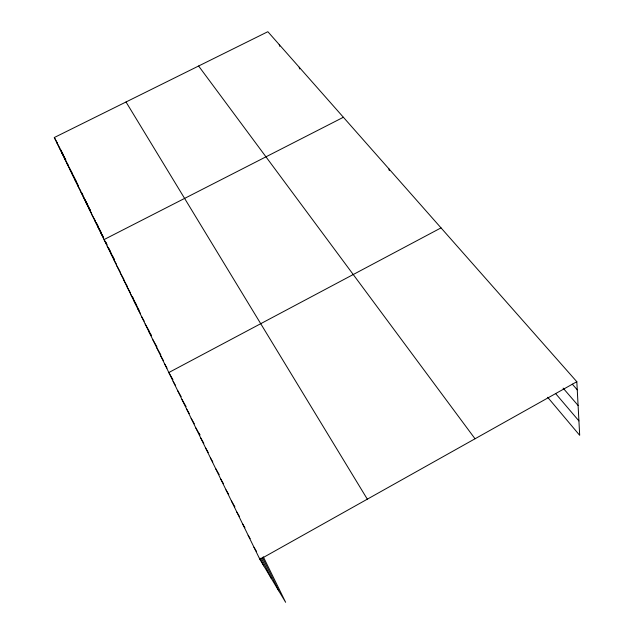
<?xml version="1.0" encoding="UTF-8"?>
<svg xmlns="http://www.w3.org/2000/svg" width="634" height="634" viewBox="0 0 634 634"><rect width="100%" height="100%" fill="white"/><g stroke="black" fill="none" stroke-linecap="round" stroke-linejoin="round"><path stroke-width="0.95" d="M259.9 559.402L576.821 381.708L267.849 31.7L54.31 137.523L259.9 559.402L285.633 602.3L263.253 556.731M441.026 227.875L168.834 372.53L172.971 379.758M343.382 117.266L104.047 239.581L106.789 244.478M572.28 384.141L577.257 389.823M563.103 388.111L578.089 405.459M555.495 393.421L578.921 420.913M547.681 397.288L579.69 435.32L576.821 381.708M198.608 66.007L475.032 438.776M126.023 101.987L367.324 499.172M253.965 547.229L256.421 551.334M248.156 535.294L250.129 538.615M242.457 523.605L244.938 527.789M236.87 512.137L239.367 516.361M231.394 500.9L234.905 506.851M220.751 479.074L223.453 483.671M226.021 489.884L228.708 494.449M215.584 468.471L219.19 474.636M205.543 447.85L208.261 452.525M210.52 458.065L212.778 461.94M195.858 427.99L199.964 435.067L199.108 433.315M200.653 437.832L203.839 443.309M191.151 418.329L194.353 423.853M177.528 390.37L181.197 396.749M181.99 399.523L186.111 406.679M186.531 408.843L189.273 413.598M173.145 381.375L175.444 385.377M160.687 355.801L163.445 360.643M164.729 364.098L167.027 368.124M148.95 331.725L151.257 335.774M152.794 339.618L156.947 346.901M156.709 347.646L160.854 354.913M137.768 308.782L140.534 313.664M141.437 316.311L144.203 321.184M145.162 323.958L149.315 331.265M123.662 279.832L127.339 286.362M127.109 286.901L130.327 292.615M130.604 294.081L134.749 301.419M134.162 301.38L137.847 307.894M113.637 259.251L116.387 264.156M116.925 266.011L120.143 271.724M120.27 272.866L123.947 279.396M97.882 226.932L101.535 233.455M100.941 233.209L103.683 238.107M107.194 246.04L111.315 253.386M110.387 252.601L114.516 259.948L112.115 255.026M86.073 202.706L90.155 210.028L84.885 199.227M88.966 208.634L91.692 213.515M91.89 214.641L95.536 221.163M94.862 220.743L98.516 227.265M69.55 168.795L73.148 175.269M72.213 174.255L76.262 181.546L73.592 176.078M74.907 179.794L78.513 186.277M77.641 185.405L80.803 191.08M80.415 191.088L84.037 197.586M83.228 196.857L87.302 204.172M54.31 137.523L57.417 143.141M56.767 142.563L59.881 148.19M59.255 147.674L63.273 154.918M61.783 152.849L65.801 160.101L60.769 149.798M64.335 158.096L68.361 165.355M66.927 163.413L70.065 169.064M262.508 557.69L278.738 590.793M261.359 558.071L271.32 578.438M70.96 170.681L72.094 172.995M76.651 182.338L77.808 184.716M81.707 192.704L82.895 195.145M96.416 222.851L98.547 227.21M98.967 228.082L101.123 232.504M101.987 234.271L103.136 236.625M105.83 242.148L106.995 244.534M108.953 248.536L110.134 250.961M132.419 296.633L133.584 299.026M135.145 302.228L136.73 305.469M138.307 308.703L139.108 310.351M150.155 332.985L151.415 335.568M260.003 558.126L263.807 565.908M279.222 44.594L279.752 46.33M299.193 67.212L299.708 68.971M388.88 168.803L389.3 170.625"/></g></svg>
